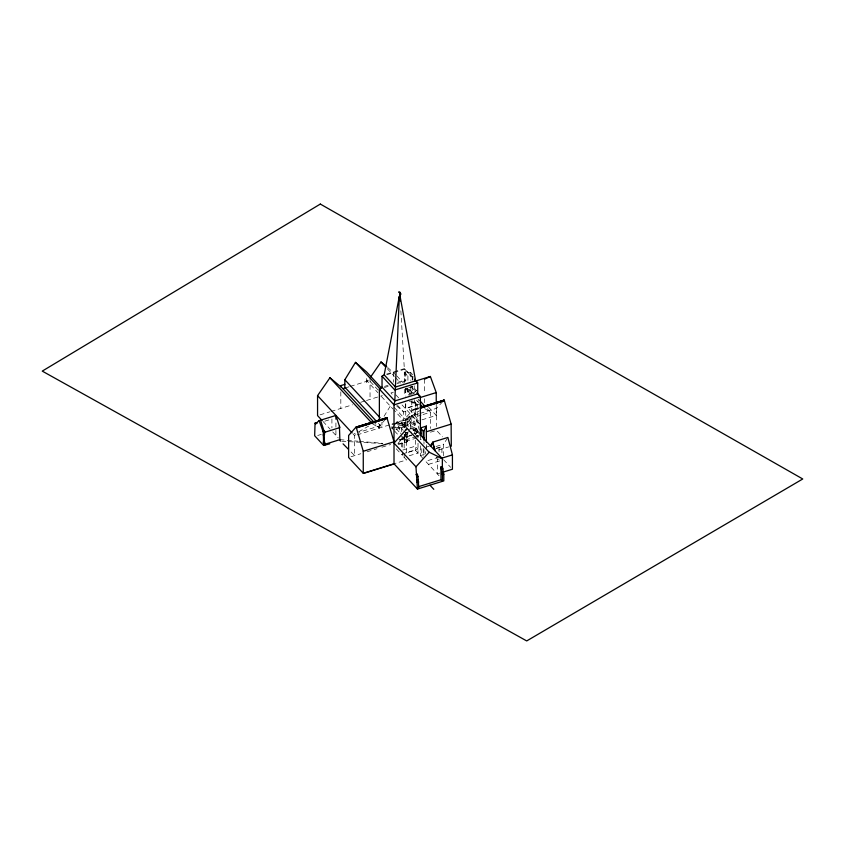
<?xml version="1.0" encoding="UTF-8"?>
<svg xmlns="http://www.w3.org/2000/svg" width="845" height="845" viewBox="0 0 845 845"><rect width="100%" height="100%" fill="white"/><g stroke="black" fill="none" stroke-linecap="round" stroke-linejoin="round"><path stroke-width="0.63" stroke-dasharray="4.22 3.17" d="M412.212 380.155L412.244 376.965L413.247 376.659M414.219 402.304L414.187 402.959L412.212 402.928L413.247 401.956L414.219 402.304L414.219 399.769M418.74 413.818L405.748 417.831L413.004 409.73L419.479 407.702M384.063 416.279L391.256 404.523M443.593 455.814L443.593 444.153L447.28 438.407M351.087 452.001L354.646 455.624L354.646 435.661L356.453 433.062L354.213 433.749M394.192 407.396L405.748 419.87L407.554 417.272M393.685 430.063L391.9 428.14L391.922 424.127L404.48 422.701L409.709 416.12L412.761 415.18L418.011 433.105L418.011 437.129L415.951 435.788M393.643 425.986L391.9 428.183L395.492 427.887M394.351 425.109L397.15 421.581L412.761 419.204L418.011 437.129M412.761 415.18L407.522 421.771L393.664 426.06M395.925 429.387L407.533 425.785L412.761 419.204M420.387 434.964L415.36 429.524L402.167 423.091L401.502 423.82L404.861 427.443M401.502 431.647L401.502 428.521L402.167 427.781L406.762 430.02M398.185 443.181L406.54 433.95L404.026 431.235M385.626 419.268L379.373 425.975L358.935 432.291M419.976 413.437L436.495 408.325L442.748 401.618M408.536 394.858L411.747 392.027L416.5 390.559L412.666 386.418L407.913 387.897L411.747 392.027L412.529 394.435M416.5 390.559L412.497 394.097L408.927 395.196M405.748 419.87L419.469 410.807M358.597 431.827L369.36 425.658M386.693 374.082L404.311 368.642L412.613 377.419M386.862 374.726L404.945 369.138L404.945 380.081L405.748 380.915L396.96 383.63M345.457 387.876L349.08 386.757M350.295 386.387L369.276 380.525M404.29 382.679L404.29 372.244L405.811 371.779L410.765 372.634L412.666 374.694L412.666 379.901M404.29 372.244L407.913 376.162L412.666 374.694M384.454 386.408L388.066 385.299M397.71 382.32L404.945 380.081M384.401 387.517L388.172 386.355M320.012 414.853L329.803 411.821M331.029 411.452L352.481 404.818M360.667 402.294L365.357 400.847M366.529 400.477L382.331 395.597M393.39 392.186L390.939 392.936L392.65 394.784M324.818 421.18L331.916 418.993L331.916 427.897M317.72 435.471L321.269 434.383M412.497 406.191L407.744 407.66L418.909 420.44M419.078 404.406L405.463 408.61L405.463 403.625M405.748 411.314L403.667 411.959L396.263 405.579M413.004 409.73L419.268 407.586M413.12 409.487L419.68 407.924M412.899 410.163L419.046 408.262M413.532 410.078L419.68 408.177M419.352 430.094L413.532 410.3L419.68 408.399M357.129 434.9L392.566 423.947M395.946 422.859L421.824 414.906M423.06 414.525L430.475 412.233L430.475 428.457M402.695 424.803L391.9 428.14L404.48 426.725L409.709 420.155L411.293 432.651M436.242 403.994L436.242 415.423L417.219 421.296L417.219 401.333L419.669 400.583L417.789 398.851M407.892 429.672L411.293 428.626L414.061 430.211L413.67 429.661L416.733 428.711M405.716 432.798L410.607 431.277M413.057 430.527L417.124 429.271M405.273 433.305L407.786 432.524M413.332 430.813L415.36 430.189L417.99 433.031L414.958 434.045L413.67 429.661M403.952 434.921L408.843 433.411M413.67 433.686L416.733 432.746M413.057 434.552L403.266 437.583L404.163 440.467M411.578 435.386L401.502 438.502L401.502 449.255M399.305 440.245L407.512 437.71L405.748 435.809M351.034 456.733L360.857 453.702M367.068 451.79L376.997 448.716M381.972 447.185L390.654 444.502M405.748 432.133L405.748 439.833L415.655 436.78M416.891 436.39L419.363 435.629M430.475 432.196L436.495 430.337M416.849 437.921L406.54 441.111L402.4 436.643M398.175 444.628L407.512 441.734L407.512 431.753M421.159 439.421L420.387 439.653L420.387 436.136M402.759 450.058L415.36 446.171L418.011 449.033L405.42 452.92M424.274 454.43L420.387 455.624L415.36 450.195L401.502 454.473L406.54 459.912L394.013 463.778M426.429 447.089L429.271 446.213M436.041 446.487L443.593 444.153M409.202 455.782L418.011 453.068L418.011 443.086M436.611 448.209L441.924 446.688L441.924 455.297M435.819 448.579L441.924 446.688M438.745 449.952L448.663 446.899M439.051 457.124L425.616 461.264L439.749 476.517M439.833 473.115L437.319 473.897L437.319 459.553L439.833 458.772M428.489 464.37L441.924 460.219M391.9 424.148L395.492 423.863M396.696 423.757L404.808 423.091L404.808 427.126L396.696 427.792M399.093 439.495L404.808 439.03M397.889 443.625L404.808 443.055L404.808 434.267M341.697 441.227L382.891 443.593M339.859 439.653L358.069 441.217M359.368 441.333L382.796 443.329M409.402 401.576L414.494 402.463L416.912 405.072L414.494 401.681L412.635 400.9M412.212 377.62L413.173 377.968M411.293 422.173L415.413 424.222M411.293 423.514L415.983 426.176M412.497 401.988L416.912 404.29M424.686 408.568L430.475 412.233L426.324 407.755M372.592 423.81L379.373 428.024L379.373 419.469M413.892 430.422L418.011 433.105M406.677 388.013L413.68 393.231M405.23 427.908L397.15 421.581L400.942 433.865M387.686 367.501L395.904 374.937M377.578 426.535L379.373 428.024L374.926 423.218M406.456 388.489L412.117 393.675M412.994 378.011L404.311 368.642L400.815 310.052M410.923 386.492L416.089 392.069M428.69 407.269L436.242 415.423M396.738 375.835L403.445 383.07M387.253 368.705L394.361 376.374M395.249 377.335L400.583 383.091M405.917 388.837L410.364 393.633M416.585 400.35L419.247 403.223M410.501 394.087L405.463 388.647L405.463 396.136M437.361 431.267L442.526 436.844M395.819 394.805L400.688 400.065M402.051 404.924L419.712 423.989M416.596 420.704L420.387 424.803M397.488 405.294L403.667 411.959L403.667 420.514L393.886 409.962M420.387 433.622L415.36 428.193L402.167 421.75L401.502 422.489L405.695 427.01M443.593 459.701L450.649 467.327M378.18 390.115L368.663 379.859L366.582 380.503L377.873 392.682M381.433 396.516L392.988 409.001M418.011 437.087L415.36 434.224L415.36 430.189L411.293 428.626L409.709 416.12M402.167 423.091L405.653 426.852M401.502 428.521L403.181 430.327M396.104 428.647L400.139 432.999M405.748 439.833L407.512 441.734M423.229 458.687L420.535 455.793L421.306 455.55L421.159 445.558M394.552 431.003L398.027 434.752M404.808 443.055L404.459 435.08M378.38 423.387L381.929 427.232L381.929 422.257M396.284 448.832L400.636 453.533M352.872 433.738L354.646 435.661M322.948 421.412L330.12 429.154M332.719 431.953L338.285 437.963M404.808 423.091L404.459 429.133M415.265 402.885L415.677 416.236M414.483 400.467L415.677 404.163M401.502 435.682L402.4 438.566L402.4 448.843M436.664 457.039L437.319 459.553M439.051 447.449L439.051 452.286M436.495 408.325L436.495 426.45M426.366 444.724L426.366 449.899M425.616 451.6L425.616 454.018M424.486 379.183L424.486 393.58M424.486 398.808L424.486 402.738M423.989 441.66L423.989 444.248M423.989 449.413L423.989 455.877M423.229 448.357L423.229 456.11M420.387 445.801L420.387 455.624M415.36 440.192L415.36 450.195M414.494 401.681L414.494 402.463M414.219 385.859L414.219 393.453M412.212 386.482L412.212 394.066M411.747 392.027L411.747 394.52M411.747 400.762L411.747 411.99M410.765 372.634L410.765 380.493M410.765 387.031L410.765 393.58M407.913 376.162L407.913 380.81M407.543 387.992L407.543 394.562M407.512 421.782L407.512 425.806M406.54 433.95L406.54 453.638M405.811 371.779L405.811 380.937M405.748 388.531L405.811 395.333M405.748 403.762L405.748 427.221M404.29 389.228L404.29 395.798M404.163 436.432L404.163 450.744M404.163 454.314L404.163 457.346M402.4 452.413L402.4 455.434M393.39 372.222L393.39 382.204M370.036 377.873L370.036 399.4M366.582 378.518L366.582 382.869M340.82 391.879L340.82 408.42M335.919 422.944L335.919 429.175M335.919 430.422L335.919 435.418"/><path stroke-width="1.27" d="M417.726 393.876L394.816 400.942L382.035 387.158L382.035 376.215L384.179 374.863L399.347 296.289L400.044 296.067L415.603 380.831L417.726 382.933L417.726 393.876L420.387 396.706L420.387 434.964L442.347 458.645L442.347 466.493L443.805 474.309L443.805 480.889L417.43 489.044L394.013 463.778L394.013 404.861L394.816 400.942L399.347 296.289M423.989 440.372L423.989 430.781L426.366 426.102L420.387 427.95L423.229 431.013L423.229 438.027L423.989 437.784M376.595 421.475L344.844 387.211L344.844 379.743L355.481 362.368L366.582 371.948L381.591 388.14M430.432 445.79L432.788 442.115L447.892 437.446L452.424 454.885L452.424 469.228L442.347 472.334M322.051 420.44L317.562 415.603L317.562 395.64L329.93 377.778L342.288 388.003L374.039 422.257M370.765 376.817L381.032 361.987L386.735 366.709M430.686 446.065L432.788 443.424L435.038 450.755L432.788 442.115M406.54 429.249L394.013 443.107L415.972 466.799L417.43 489.044M415.972 466.799L429.154 452.212L442.347 458.645M315.629 423.746L317.023 423.313L316.442 422.69L315.058 423.123L315.629 423.746L319.156 420.63L335.919 415.455L339.859 427.591L324.48 432.344L320.54 420.208M329.761 443.826L323.646 445.442L323.308 432.175L319.156 420.63M324.48 434.562L324.691 431.742L324.058 431.056L322.674 431.489M379.373 419.469L379.373 389.07L382.035 387.158M424.486 379.183L430.369 376.479L436.242 392.576L436.242 402.727M399.717 296.69L400.414 296.468M344.844 384.369L340.82 385.616L340.82 386.788M342.901 388.668L345.457 387.876M415.603 380.831L395.471 387.042L384.179 374.863M415.265 381.148L430.369 376.479M420.863 397.33L436.242 392.576M323.308 432.175L324.691 431.742M323.086 434.985L324.48 434.161M394.161 463.937L363.413 473.432L348.626 457.483L348.626 435.481L355.988 427.137L386.947 417.747L394.013 441.766L363.265 451.272L363.265 473.274L394.013 463.778M420.493 407.205L444.28 400.319L451.135 424.127L451.283 446.287M355.988 427.137L386.947 417.747M420.377 407.448L444.079 400.097M356.21 427.243L387.158 417.969M420.916 407.543L444.28 400.319M360.688 426.292L366.846 424.391M371.758 422.87L377.905 420.968M382.827 419.447L386.735 417.631M423.968 406.741L432.577 404.079M437.488 402.569L443.646 400.667L443.857 399.991M356.41 427.728L387.158 418.222M420.916 407.797L444.28 400.583M363.265 451.272L356.41 427.95L387.158 418.444M420.916 408.019L444.28 400.805M323.086 442.188L324.48 441.755L325.029 445.009M323.646 443.678L325.029 443.255M324.48 444.407L339.859 439.653L339.436 426.313M423.229 431.013L423.989 430.781M420.387 433.622L421.159 433.39M426.366 431.774L451.135 424.127M420.387 434.964L421.159 434.721L421.159 427.718M441.09 458.381L452.424 454.885M415.972 474.647L417.356 474.214L417.99 476.527L418.814 488.611M440.963 466.926L442.421 474.732L442.421 481.323L440.963 479.749L440.963 466.926L442.347 466.493M416.606 476.95L417.99 476.527M441.597 469.228L442.981 468.806M416.606 480.034L417.99 479.611M441.597 472.313L442.981 471.89M417.039 482.041L418.433 481.608M442.03 474.32L443.424 473.887M417.43 482.453L418.814 482.02M442.421 474.732L443.805 474.309M418.602 486.657L440.963 479.749M343.081 443.868L348.425 449.286M414.314 379.257L417.726 382.933L394.816 390.01L382.035 376.215M416.944 392.999L420.387 396.706L394.013 404.861L379.373 389.07M420.504 401.481L424.655 405.959M381.032 361.987L385.468 366.783M420.134 404.185L422.806 407.068M355.481 362.368L380.197 389.049M406.519 427.781L429.154 452.212M344.844 379.743L380.166 417.852M429.957 485.178L433.791 489.308M329.93 377.778L371.705 422.849M317.562 395.64L351.974 432.777M323.646 445.442L314.667 435.756L315.058 423.123M339.859 439.653L340.408 441.153M324.058 431.056L324.48 443.53M400.276 300.936L400.044 296.067M426.366 426.102L426.366 442.136M417.356 474.214L417.356 476.781M335.919 416.701L335.919 419.194M399.886 293.289L400.065 296.574L399.886 293.289M400.012 292.307L399.886 293.035L400.012 292.307M320.318 204.067L42.25 371.113L526.71 640.932L802.75 478.978L320.318 204.067M400.044 297.039L399.347 297.25L400.414 297.44L400.044 297.039M400.815 294.039L398.956 292.032L400.815 294.039"/></g></svg>
